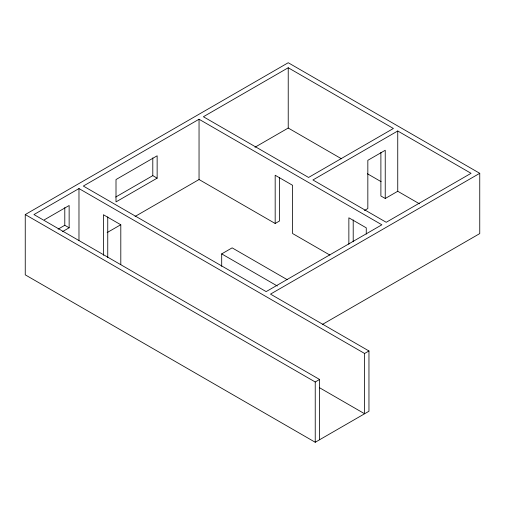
<?xml version="1.0" encoding="UTF-8"?>
<svg xmlns="http://www.w3.org/2000/svg" width="505" height="505" viewBox="0 0 505 505"><rect width="100%" height="100%" fill="white"/><g stroke="black" fill="none" stroke-linecap="round" stroke-linejoin="round"><path stroke-width="0.76" d="M479.75 173.31L270.497 294.118L368.959 350.969L368.959 411.247L315.234 442.266L25.25 274.846L25.25 214.562L288.229 62.734L479.75 173.31L479.75 233.588L322.304 324.494M368.959 350.969L364.61 353.475L78.976 188.567L33.949 214.562L319.583 379.47L319.583 439.754M199.046 119.249L83.325 186.055L266.148 291.606L381.868 224.801L199.046 119.249L199.046 179.527L275.175 223.481L279.524 220.969L279.524 177.413M288.229 67.758L203.395 116.737L308.568 177.457L393.395 128.478L288.229 67.758L288.229 128.036L341.494 158.791M44.371 219.801L69.141 205.503L69.141 227.793L62.45 231.662M58.1 229.15L64.791 225.28L69.141 227.793M115.702 197.051L152.794 175.639L157.143 178.151L157.143 155.799L116.005 179.546L116.005 201.899L157.143 178.151M107.148 232.584L120.764 224.725M135.062 216.468L199.046 179.527M254.975 147.239L288.229 128.036M397.744 130.991L312.917 179.963L386.218 222.288L471.051 173.31L397.744 130.991L397.744 191.269L419.466 203.812M221.695 266.331L221.695 253.889L232.136 247.86L287.124 279.606M364.446 210.497L367.836 208.54L367.836 160.312L385.239 150.269L385.239 198.49L380.89 195.978L380.89 152.422M385.239 198.49L397.744 191.269M25.25 214.562L315.234 381.982L319.583 379.47M367.444 173.777L381.105 181.661M329.872 255.063L292.578 233.525L292.578 185.303L275.175 175.254L275.175 223.481M221.695 253.889L277.327 286.007M319.627 387.783L364.61 413.759L364.61 353.475M366.264 234.067L366.264 227.843L348.86 217.8L348.86 244.243M353.21 219.953L353.21 241.731M315.234 381.982L315.234 442.266M152.794 157.907L152.794 175.639M120.802 264.582L120.802 224.769L103.399 214.726L103.399 255.315M107.748 216.898L107.748 257.493M78.976 188.567L78.976 240.399M64.791 207.605L64.791 225.28"/></g></svg>
